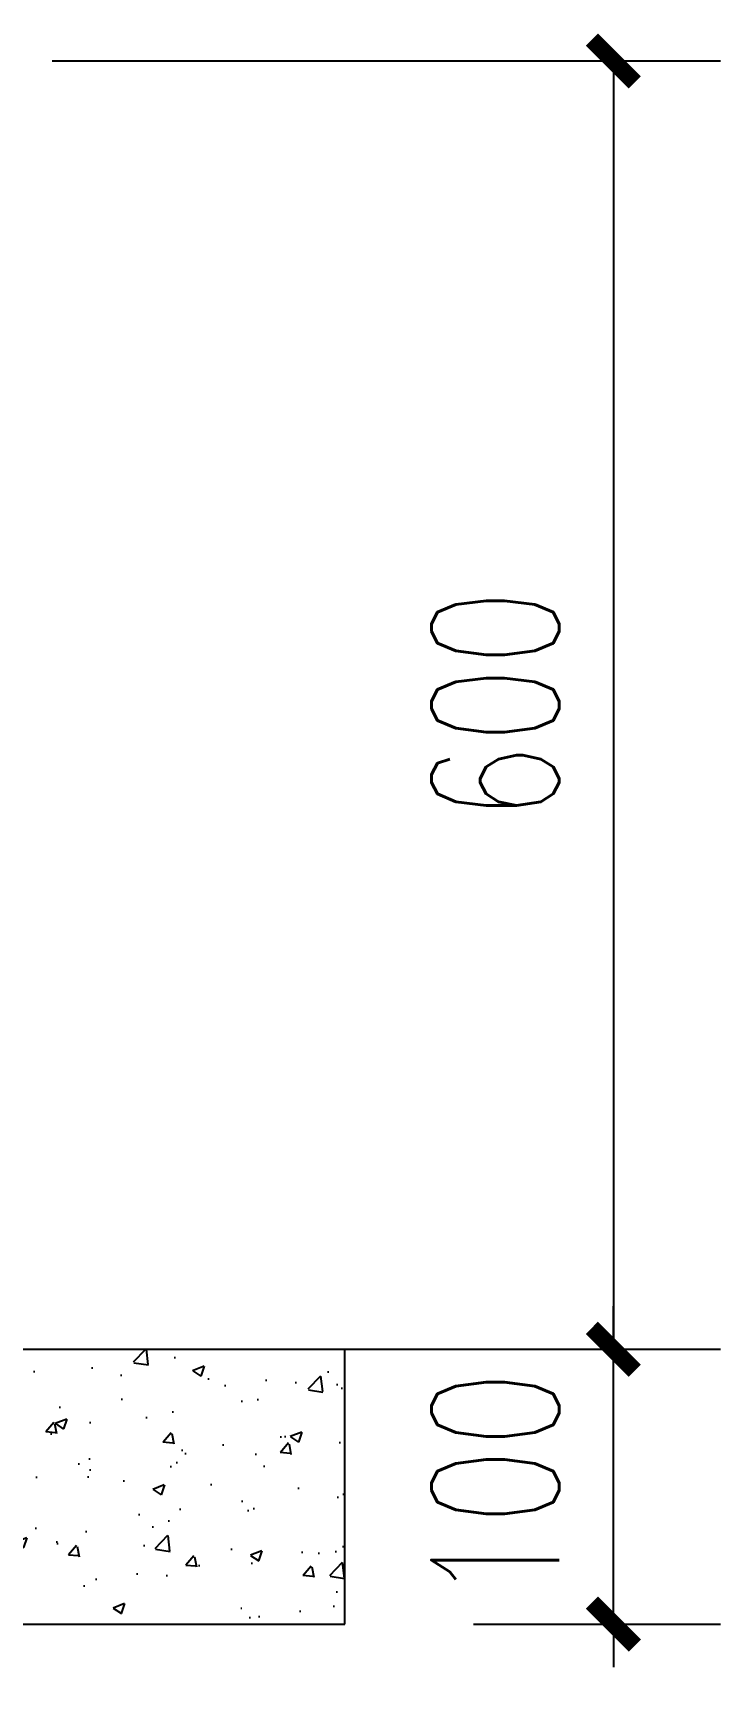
# Model space of a CAD drawing. Extents: x 180850 to 1400258, y 48356 to 327067.
# Drawn here: x 378073 to 381276, y 157260 to 165028 of the extents above; entities that cross this region are included whole.
import ezdxf

# ---------------------------------------------------------------- set-up
doc = ezdxf.new("R2010")
doc.units = 0
doc.header["$LTSCALE"] = 1000
doc.layers.add('AXIS', color=3, linetype='Continuous')
doc.styles.add('_TCH_DIM_T3', font='SIMPLEX', dxfattribs={"width": 0.705882, "bigfont": 'GBCBIG'})
doc.dimstyles.new('TCH-200-10', dxfattribs={"dimtxt": 595, "dimasz": 200, "dimexe": 500, "dimexo": 600, "dimgap": 252.5, "dimtad": 1, "dimdec": 0, "dimlfac": 0.1, "dimzin": 0, "dimdsep": 46, "dimtxsty": '_TCH_DIM_T3', "dimblk": 'ARCHTICK', "dimcen": 0.09, "dimclrd": 124, "dimclre": 124, "dimclrt": 7, "dimazin": 2, "dimtfac": 1, "dimtdec": 0, "dimtix": 1, "dimtmove": 2, "dimatfit": 3, "dimfxl": 1, "dimtolj": 1, "dimtzin": 0, "dimarcsym": 0})

# ---------------------------------------------------------------- blocks, each defined once
blk = doc.blocks.new('_ArchTick')
at = {"color": 0, "linetype": 'ByBlock', "const_width": 0.4}
blk.add_lwpolyline([(-0.5, -0.5), (0.5, 0.5)], dxfattribs=at)
blk = doc.blocks.new('*D1395')
at = {"layer": 'AXIS', "color": 124, "linetype": 'ByBlock', "lineweight": -2, "transparency": 16777216}
for p, q in [((378159.8, 164899.7), (381275.5, 164899.7)), ((380775.5, 164899.7), (380775.5, 158900.7)), ((378158.6, 158900.7), (381275.5, 158900.7))]:
    blk.add_line(p, q, dxfattribs=at)
at = {"layer": 'Defpoints', "color": 0, "linetype": 'ByBlock', "transparency": 16777216}
for p in [(377559.8, 164899.7), (377558.6, 158900.7), (380775.5, 158900.7)]:
    blk.add_point(p, dxfattribs=at)
at = {"layer": 'AXIS', "color": 124, "linetype": 'ByBlock', "lineweight": -2, "transparency": 16777216, "xscale": 200, "yscale": 200, "zscale": 200}
for p, rotation in [((380775.5, 164899.7), 90), ((380775.5, 158900.7), 270)]:
    blk.add_blockref('_ArchTick', p, dxfattribs=dict(at, rotation=rotation))
at = {"layer": 'AXIS', "color": 7, "linetype": 'ByBlock', "transparency": 16777216, "insert": (380225.5, 161900.2), "char_height": 595, "attachment_point": 5, "rotation": 90, "style": '_TCH_DIM_T3'}
blk.add_mtext('\\A1;600', dxfattribs=at)
blk = doc.blocks.new('*D1396')
at = {"layer": 'AXIS', "color": 124, "linetype": 'ByBlock', "lineweight": -2, "transparency": 16777216}
for p, q in [((380775.5, 158900.7), (380775.5, 159100.7)), ((380124.5, 158900.7), (381275.5, 158900.7)), ((380775.5, 157620.7), (380775.5, 158900.7)), ((380124.5, 157620.7), (381275.5, 157620.7)), ((380775.5, 157620.7), (380775.5, 157420.7))]:
    blk.add_line(p, q, dxfattribs=at)
at = {"layer": 'Defpoints', "color": 0, "linetype": 'ByBlock', "transparency": 16777216}
for p in [(379524.5, 158900.7), (380775.5, 158900.7), (379524.5, 157620.7)]:
    blk.add_point(p, dxfattribs=at)
at = {"layer": 'AXIS', "color": 124, "linetype": 'ByBlock', "lineweight": -2, "transparency": 16777216, "xscale": 200, "yscale": 200, "zscale": 200}
for p, rotation in [((380775.5, 158900.7), 270), ((380775.5, 157620.7), 90)]:
    blk.add_blockref('_ArchTick', p, dxfattribs=dict(at, rotation=rotation))
at = {"layer": 'AXIS', "color": 7, "linetype": 'ByBlock', "transparency": 16777216, "insert": (380225.5, 158260.7), "char_height": 595, "attachment_point": 5, "rotation": 90, "style": '_TCH_DIM_T3'}
blk.add_mtext('\\A1;100', dxfattribs=at)
blk = doc.blocks.new('*D1397')
at = {"layer": 'AXIS', "color": 124, "linetype": 'ByBlock', "lineweight": -2, "transparency": 16777216}
for p, q in [((377856.9, 157020.7), (377856.9, 155552.1)), ((379524.5, 157020.7), (379524.5, 155552.1)), ((379524.5, 156052.1), (377856.9, 156052.1))]:
    blk.add_line(p, q, dxfattribs=at)
at = {"layer": 'Defpoints', "color": 0, "linetype": 'ByBlock', "transparency": 16777216}
for p in [(377856.9, 157620.7), (379524.5, 157620.7), (377856.9, 156052.1)]:
    blk.add_point(p, dxfattribs=at)
at = {"layer": 'AXIS', "color": 124, "linetype": 'ByBlock', "lineweight": -2, "transparency": 16777216, "xscale": 200, "yscale": 200, "zscale": 200, "rotation": 180}
blk.add_blockref('_ArchTick', (377856.9, 156052.1), dxfattribs=at)
at = {"layer": 'AXIS', "color": 124, "linetype": 'ByBlock', "lineweight": -2, "transparency": 16777216, "xscale": 200, "yscale": 200, "zscale": 200}
blk.add_blockref('_ArchTick', (379524.5, 156052.1), dxfattribs=at)
at = {"layer": 'AXIS', "color": 7, "linetype": 'ByBlock', "transparency": 16777216, "insert": (378690.7, 156602.1), "char_height": 595, "attachment_point": 5, "style": '_TCH_DIM_T3'}
blk.add_mtext('\\A1;100', dxfattribs=at)

msp = doc.modelspace()

# ---------------------------------------------------------------- hatches: boundary and pattern name
h = msp.add_hatch()
h.set_pattern_fill('AR-CONC', color=256, scale=300)
h.set_pattern_definition([(50, (-666620.3, -707615.57), (546.554, -47.81726), [57.15, -628.65]), (355, (-666620.3, -707615.57), (-105.72848, 573.16993), [45.72, -502.92]), (100.451, (-666574.73, -707619.55), (440.8275, 525.35006), [48.57, -534.27]), (46.1842, (-666620.3, -707463.2), (813.23712, -126.127), [85.725, -942.975]), (96.6356, (-666552.5, -707473.7), (712.2127, 742.27667), [72.855, -801.405]), (351.184, (-666620.3, -707463.2), (712.2138, 742.27535), [68.58, -754.38]), (21, (-666544.1, -707501.27), (454.84464, -306.79656), [57.15, -628.65]), (326, (-666544.1, -707501.27), (185.40609, 552.5639), [45.72, -502.92]), (71.4514, (-666506.2, -707526.83), (640.24947, 245.76857), [48.57, -534.27]), (37.5, (-666620.28, -707615.57), (9.26581, 253.665117), [0, -496.824, 0, -510.54, 0, -504.825]), (7.5, (-666620.28, -707615.57), (200.45899, 300.541724), [0, -291.084, 0, -485.394, 0, -192.405]), (327.5, (-666790.2, -707615.57), (406.771786, -17.186232), [0, -190.5, 0, -594.36, 0, -788.67]), (317.5, (-666866.4, -707615.57), (444.38754, 76.27947), [0, -247.65, 0, -394.716, 0, -560.07])])
h.paths.add_polyline_path([(379524.51, 157620.7), (379524.51, 158900.7), (373193.96, 158900.7), (373193.96, 157620.7)])

# ---------------------------------------------------------------- linework, layer by layer
at = {"color": 7, "linetype": 'Continuous'}
for p, q in [((373193.96, 158900.7), (379524.51, 158900.7)), ((379524.51, 157620.7), (379524.51, 158900.7)), ((373193.96, 157620.7), (379524.51, 157620.7))]:
    msp.add_line(p, q, dxfattribs=at)

# ---------------------------------------------------------------- dimensions: what is measured, and where the dimension line sits
at = {"layer": 'AXIS', "linetype": 'ByBlock'}
for base, p1, p2, angle, text, picture, middle in [((380775.52, 158900.7), (377559.84, 164899.7), (377558.55, 158900.7), 90, '600', '*D1395', (380225.52, 161900.2)), ((380775.52, 158900.7), (379524.51, 157620.7), (379524.51, 158900.7), 90, '100', '*D1396', (380225.52, 158260.7)), ((377856.89, 156052.1), (379524.51, 157620.7), (377856.89, 157620.7), 180, '100', '*D1397', (378690.7, 156602.1))]:
    dim = msp.add_linear_dim(base=base, p1=p1, p2=p2, angle=angle, text=text, dimstyle='TCH-200-10', dxfattribs=at)
    dim.commit()
    dim.dimension.update_dxf_attribs({"geometry": picture, "text_midpoint": middle})

doc.saveas('drawing.dxf')
